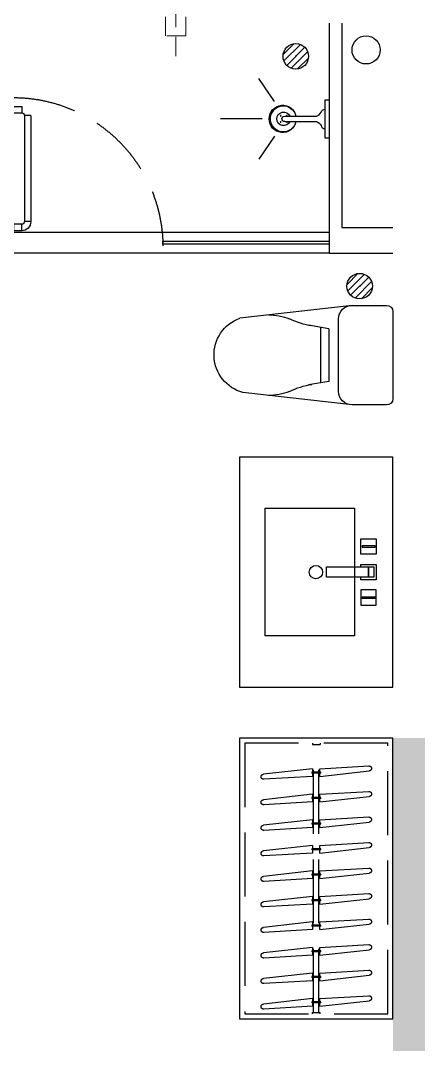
# Model space of a CAD drawing. Extents: x 2803505 to 5851001, y -1372902 to 24339.
# Drawn here: x 3836356 to 3837914, y -733023 to -729013 of the extents above; entities that cross this region are included whole.
import ezdxf

# ---------------------------------------------------------------- set-up
doc = ezdxf.new("R2010")
doc.units = 0
doc.header["$LTSCALE"] = 1000
doc.header["$MEASUREMENT"] = 0
for name, pattern in [('A户型$0$DASH', [0.35, 0.25, -0.1]), ('DASH', [0.35, 0.25, -0.1]), ('HIDDEN', [0.375, 0.25, -0.125])]:
    doc.linetypes.add(name, pattern=pattern)
doc.layers.get('0').update_dxf_attribs({"linetype": 'CONTINUOUS'})
for name, color, linetype in [('!!电气', 1, 'CONTINUOUS'), ('5fur', 175, 'CONTINUOUS'), ('IP-bath&kitchen-JOHNSON', 4, 'CONTINUOUS'), ('LVTRY', 252, 'CONTINUOUS'), ('P-bath&kitchen-JOHNSON', 4, 'CONTINUOUS'), ('VPIPE-中水', 122, 'CONTINUOUS'), ('保温', 6, 'CONTINUOUS')]:
    doc.layers.add(name, color=color, linetype=linetype)
doc.layers.add('平面-空调室内机', color=176, linetype='CONTINUOUS', lineweight=9)
doc.layers.add('平面-空调预留孔', color=252, linetype='CONTINUOUS', lineweight=15)

# ---------------------------------------------------------------- blocks, each defined once
blk = doc.blocks.new('rrrrrrrrrrrra')
at = {"color": 8}
for p, q in [((252.6, 483.7), (-87.4, 483.7)), ((-112.4, 458.7), (-112.4, 324.3)), ((277.6, 324.3), (277.6, 458.7)), ((-112.4, 324.3), (-63.7, -103.4)), ((277.6, 324.3), (227.5, -115.6)), ((-59.1, 271.1), (224.3, 271.1)), ((-20.6, 232.4), (-34.2, 153.6)), ((185.8, 232.4), (-20.6, 232.4)), ((185.8, 232.4), (199.4, 153.6)), ((191.3, 200.5), (-26.1, 200.5))]:
    blk.add_line(p, q, dxfattribs=at)
for centre, radius, start, end in [((-87.4, 458.7), 25, 90, 180), ((252.6, 458.7), 25, 0, 90), ((-59.1, 324.3), 53.3, 180, 270), ((224.3, 324.3), 53.3, 270, 0), ((-322.6, 209.8), 293.8, 333.5369, 351.4828), ((487.8, 209.8), 293.8, 188.5172, 206.4631), ((149, -3.2), 224.1, 158.5202, 180), ((16.2, -3.2), 224.1, 0, 21.4798), ((83.8, -63.6), 152.8, 195.0773, 340.1181)]:
    blk.add_arc(centre, radius, start, end, dxfattribs=at)
blk = doc.blocks.new('A$C1E0F638F')
for points in [[(499.7, 435.1), (499.7, 85.1), (0, 85.1), (0, 435.1)], [(269.9, 30), (229.9, 30), (229.9, 195), (269.9, 195)], [(119.9, 0), (179.9, 0), (179.9, 60), (119.9, 60)], [(146.9, 55), (152.9, 55), (152.9, 5), (146.9, 5)], [(379.9, 0), (319.9, 0), (319.9, 60), (379.9, 60)], [(352.9, 55), (346.9, 55), (346.9, 5), (352.9, 5)], [(229.9, 30), (269.9, 30), (269.9, 10), (229.9, 10)]]:
    blk.add_lwpolyline(points, close=True)
blk.add_lwpolyline([(269.9, 60), (279.9, 60), (279.9, 0), (219.9, 0), (219.9, 60), (229.9, 60)])
blk.add_circle((249.9, 236.3), 26)
blk = doc.blocks.new('$lvtry$00000171')
for p, q in [((-74.2, 10.6), (-10.6, 74.2)), ((-69.8, -27.4), (27.4, 69.8)), ((-53, -53), (53, 53)), ((-27.4, -69.8), (69.8, 27.4)), ((10.6, -74.2), (74.2, -10.6))]:
    blk.add_line(p, q)
blk.add_circle((0, 0), 75)
blk.add_point((0, 0))
blk = doc.blocks.new('A$C5DCB2F21')
at = {"layer": 'IP-bath&kitchen-JOHNSON', "color": 8}
for p, q in [((73.6, 0), (-73.6, 0)), ((-10.5, -173.5), (-10.5, -49.3)), ((10.6, -173.5), (10.6, -49.3)), ((-68.3, -213.2), (-157.7, -275)), ((68.2, -213.2), (157.6, -275)), ((-0.1, -261.4), (-0.1, -424.7))]:
    blk.add_line(p, q, dxfattribs=at)
blk.add_lwpolyline([(73.6, 0), (73.6, -15.8), (-73.6, -15.8), (-73.6, 0)], dxfattribs=at)
for points in [[(-26.3, -30.7, -0.364142), (-37.8, -15.8, -0.020495)], [(-10.5, -49.4, 0.214893), (-26.3, -30.7, 7.649644)], [(10.6, -49.3, -0.21439), (26.3, -30.7, -7.649644)], [(26.3, -30.7, 0.364142), (37.8, -15.8, 0.020495)]]:
    blk.add_lwpolyline(points, format="xyb", dxfattribs=at)
blk.add_arc((0, -173.5), 10.5, 180, 0, dxfattribs=at)
for centre, major_axis, ratio, start_param, end_param in [((0, -181.3), (53.6, 0), 0.987577, 1.76809, 7.656688), ((0, -178.8), (-51, 0), 0.990052, -1.36297, 4.504563), ((0, -177.8), (-26.8, 0), 0.994812, -1.167677, 4.309269), ((-12.4, -164.7), (0, 1.43), 0.85, -1.570796, 4.712389), ((-12.4, -189.2), (0, 1.43), 0.85, 4.712389, 10.995574), ((12.5, -164.7), (0, 1.43), 0.85, 4.712389, 10.995574), ((12.5, -189.2), (0, 1.43), 0.85, 4.712389, 10.995574)]:
    blk.add_ellipse(centre, major_axis=major_axis, ratio=ratio, start_param=start_param, end_param=end_param, dxfattribs=at)
blk = doc.blocks.new('GDGDRGDGRD')
blk.add_hatch(color=252).paths.add_polyline_path([(491782.3, 524769), (491781.2, 524771.8), (491772.9, 524768.4), (491774, 524765.6)])
at = {"color": 252}
for p, q in [((491771.2, 524768.2), (491783, 524773.1)), ((491781.6, 524772), (491783.3, 524772.7)), ((491771.9, 524767.9), (491772.4, 524768.2)), ((491772, 524751.9), (491774.2, 524751.4)), ((491774.2, 524751.4), (491772.1, 524751.5)), ((491782.8, 524759.9), (491772.3, 524759.9)), ((491772.4, 524768.2), (491773.7, 524764.9)), ((491782.8, 524761.2), (491772.4, 524761.2)), ((491772.6, 524759.9), (491772.6, 524740.3)), ((491773.7, 524764.9), (491783, 524768.8)), ((491777.6, 524770.8), (491777.6, 524731.7)), ((491783.2, 524752), (491781, 524751.5)), ((491781, 524751.5), (491783.1, 524751.5)), ((491781.6, 524772), (491783, 524768.8)), ((491782.6, 524759.9), (491782.6, 524738.5))]:
    blk.add_line(p, q, dxfattribs=at)
for centre, radius, start, end in [((491783.4, 524772), 1.17, 340.0401, 112.533), ((491783.5, 524772.2), 0.5, 340.7609, 112.533), ((491783.7, 524755), 13.5, 155.1524, 208.9779), ((491771.6, 524767.3), 1, 111.5266, 175.7652), ((491791.1, 524766.6), 20.5, 177.9915, 196.9003), ((491772.1, 524767.5), 0.5, 112.733, 178.0542), ((491791.1, 524766.7), 19.5, 177.4658, 196.2484), ((491786.2, 524755.4), 14.6, 161.8973, 193.7147), ((491772.3, 524748.7), 0.5, 208.9779, 24.2283), ((491781.4, 524752.8), 9.42, 188.0154, 204.2283), ((491782.7, 524748.6), 0.5, 155.4186, 330.1502), ((491771.6, 524753.7), 11.7, 335.4186, 349.5177), ((491806.6, 524764.1), 24, 160.7609, 187.0487), ((491771.3, 524755.4), 12.4, 343.9451, 21.3478), ((491771.5, 524755), 13.4, 330.1502, 25.0815), ((491803.9, 524764.6), 20.6, 160.0401, 190.8473)]:
    blk.add_arc(centre, radius, start, end, dxfattribs=at)
blk.add_open_spline([(491772.6, 524740.3), (491773.5, 524739.5), (491775.3, 524737.9), (491778.5, 524741.7), (491781, 524739.7), (491782.6, 524738.5)], degree=3, knots=[0, 0, 0, 0, 3.066329, 6.218313, 11.124135, 11.124135, 11.124135, 11.124135])
at = {"layer": 'IP-bath&kitchen-JOHNSON', "color": 252}
for p, q in [((490532.6, 524228.1), (491882.6, 524228.1)), ((490532.6, 524193.1), (491182.6, 524193.1)), ((490532.6, 524183.1), (491182.6, 524183.1)), ((491182.6, 524183.1), (491182.6, 524193.1)), ((491882.6, 524183.1), (491782.6, 524183.1)), ((491782.6, 524173.1), (491782.6, 524183.1)), ((491882.6, 524173.1), (491782.6, 524173.1)), ((490532.6, 524148.1), (491882.6, 524148.1))]:
    blk.add_line(p, q, dxfattribs=at)
for points in [[(490532.6, 525048.5), (490532.6, 524148.1), (490282.6, 524148.1)], [(490482.6, 525048.5), (490482.6, 524248.1), (490282.6, 524248.1)]]:
    blk.add_lwpolyline(points, dxfattribs=at)
at = {"layer": 'LVTRY', "color": 252}
blk.add_lwpolyline([(490882.6, 522448.5), (490282.6, 522448.5), (490282.6, 523348.5), (490882.6, 523348.5)], close=True, dxfattribs=at)
at = {"layer": 'P-bath&kitchen-JOHNSON', "color": 252}
for p, q in [((491772.5, 524735.5), (491778.8, 524735.5)), ((491772.5, 524705.5), (491772.5, 524735.5)), ((491775.4, 524735.5), (491777.7, 524733.2)), ((491775.4, 524716.5), (491775.4, 524735.5)), ((491777.7, 524718), (491777.7, 524733.2)), ((491778.8, 524735.5), (491780.5, 524733.8)), ((491778.8, 524733.2), (491778.8, 524735.5)), ((491780.5, 524733.2), (491780.5, 524733.8)), ((491794.2, 524735.5), (491797.1, 524735.5)), ((491794.2, 524735.5), (491794.2, 524705.5)), ((491797.1, 524735.5), (491799.4, 524733.2)), ((491797.1, 524735.5), (491797.1, 524718.1)), ((491799.4, 524707.9), (491799.4, 524733.2)), ((491735.2, 524722.6), (491735.2, 524697.2)), ((491766.9, 524722.6), (491735.2, 524722.6)), ((491766.9, 524697.2), (491735.2, 524697.2)), ((491772.5, 524705.5), (491778.8, 524705.5)), ((491775.4, 524724.6), (491775.4, 524705.5)), ((491775.4, 524705.5), (491777.7, 524707.8)), ((491777.7, 524718), (491777.7, 524707.8)), ((491778.8, 524707.8), (491778.8, 524705.5)), ((491778.8, 524705.5), (491780.5, 524707.3)), ((491780.5, 524707.8), (491780.5, 524707.3)), ((491788.8, 524722.6), (491843.5, 524722.6)), ((491788.8, 524697.2), (491843.5, 524697.2)), ((491794.2, 524705.5), (491797.1, 524705.5)), ((491797.1, 524705.5), (491797.1, 524723)), ((491797.1, 524705.5), (491799.4, 524707.9)), ((491820.4, 524697.2), (491820.4, 524722.6)), ((491699.5, 524686.9), (491699.5, 524271.2)), ((491699.5, 524686.9), (491724.8, 524686.9)), ((491724.8, 524686.9), (491724.8, 524271.2)), ((491699.5, 524271.2), (491724.8, 524271.2)), ((491735.2, 524235.5), (491735.2, 524260.8)), ((491735.2, 524260.8), (491766.9, 524260.8)), ((491769.2, 524263.1), (491766.9, 524260.8)), ((491766.9, 524260.8), (491766.9, 524235.5)), ((491769.2, 524263.1), (491769.2, 524233.2)), ((491772, 524263.1), (491769.2, 524263.1)), ((491772, 524263.1), (491772, 524233.2)), ((491783.6, 524263.1), (491786.4, 524263.1)), ((491783.6, 524233.2), (491783.6, 524263.1)), ((491786.4, 524233.2), (491786.4, 524263.1)), ((491786.4, 524263.1), (491788.2, 524261.4)), ((491788.2, 524234.9), (491788.2, 524261.4)), ((491735.2, 524235.5), (491766.9, 524235.5)), ((491769.2, 524233.2), (491766.9, 524235.5)), ((491772, 524233.2), (491769.2, 524233.2)), ((491783.6, 524233.2), (491786.4, 524233.2))]:
    blk.add_line(p, q, dxfattribs=at)
blk.add_lwpolyline([(491782.6, 524173.1), (491782.6, 524759.9), (491772.6, 524759.9), (491772.6, 524173.2)], close=True, dxfattribs=at)
at = {"layer": 'P-bath&kitchen-JOHNSON', "color": 252, "linetype": 'DASH'}
blk.add_arc((491768.7, 524170.7), 586.2, 89.7967, 179.3922, dxfattribs=at)
at = {"layer": 'P-bath&kitchen-JOHNSON', "color": 252}
blk.add_arc((491834.9, 524709.9), 15.3, 304.053, 55.9616, dxfattribs=at)
for centre, major_axis, start_param, end_param in [((491735.2, 524686.9), (0, 10.4), 0, 1.570796), ((491735.2, 524271.2), (0, 35.7), 1.570796, 3.141593), ((491735.2, 524271.2), (0, 10.4), 1.570796, 3.141593)]:
    blk.add_ellipse(centre, major_axis=major_axis, ratio=1, start_param=start_param, end_param=end_param, dxfattribs=at)
at = {"layer": 'IP-bath&kitchen-JOHNSON', "color": 252, "rotation": 90.008488524447}
blk.add_blockref('A$C5DCB2F21', (490532.6, 524673.5), dxfattribs=at)
at = {"layer": 'LVTRY', "color": 252, "xscale": -0.6666666667107826, "yscale": 0.6666666667107826}
for p in [(490662.6, 524918.5), (490412.6, 524018.5)]:
    blk.add_blockref('$lvtry$00000171', p, dxfattribs=at)
at = {"layer": 'LVTRY', "color": 252, "extrusion": (0, 0, -1), "xscale": -1, "zscale": -1, "rotation": 270}
blk.add_blockref('rrrrrrrrrrrra', (-490766.3, 523665.7), dxfattribs=at)
at = {"layer": 'LVTRY', "color": 252, "xscale": -1, "rotation": 270}
blk.add_blockref('A$C1E0F638F', (490347.5, 522648.8), dxfattribs=at)
blk = doc.blocks.new('dongkong')
at = {"layer": '平面-空调预留孔', "color": 8, "linetype": 'HIDDEN', "ltscale": 0.3}
for p, q in [((-603796, 210899.9), (-603796, 210431.5)), ((-603836, 210821), (-603836, 210510.8)), ((-603836, 210821), (-603756, 210821)), ((-603756, 210821), (-603756, 210510.8))]:
    blk.add_line(p, q, dxfattribs=at)
blk.add_lwpolyline([(-603756, 210510.8), (-603836, 210510.8)], dxfattribs=at)
blk = doc.blocks.new('A$C718F517F')
at = {"layer": '保温', "linetype": 'Continuous', "ltscale": 10}
h = blk.add_hatch(dxfattribs=at)
h.set_pattern_fill('HEX', color=251, scale=10, angle=90, style=0)
h.set_pattern_definition([(90, (-503782.455, -514000.21), (-16.49778, 1e-15), [9.525, -19.05]), (210, (-503782.455, -514000.21), (8.24889, -14.2874966), [9.525, -19.05]), (150, (-503782.455, -513990.684), (-8.24889, -14.2874966), [9.525, -19.05])])
h.paths.add_polyline_path([(0.1, 2048.3), (200.1, 2048.3), (200, 4900), (0, 4900)])
blk = doc.blocks.new('FGDGDGRDGRRD')
at = {"color": 252}
for p, q in [((419434.8, 366658.6), (419434.8, 367758.3)), ((419434.8, 367758.3), (420034.8, 367758.3)), ((419434.8, 366658.6), (419434.8, 367758.3)), ((419434.8, 367758.3), (420034.8, 367758.3)), ((420034.8, 367758.3), (420034.8, 366658.6)), ((420034.8, 367758.3), (420034.8, 366658.6)), ((420034.8, 366658.6), (419434.8, 366658.6)), ((420034.8, 366658.6), (419434.8, 366658.6)), ((420034.8, 366658.6), (420034.8, 366658.6)), ((420034.8, 366658.6), (420034.8, 366658.6))]:
    blk.add_line(p, q, dxfattribs=at)
at = {"layer": '5fur', "color": 252, "linetype": 'A户型$0$DASH'}
for p, q in [((419434.8, 366658.6), (419434.8, 367758.3)), ((419434.8, 367758.3), (420034.8, 367758.3)), ((419434.8, 366658.6), (419434.8, 367758.3)), ((419434.8, 367758.3), (420034.8, 367758.3)), ((419454.8, 366678.6), (419454.8, 367738.3)), ((419454.8, 367738.3), (420014.8, 367738.3)), ((419454.8, 366678.6), (419454.8, 367738.3)), ((419454.8, 367738.3), (420014.8, 367738.3)), ((419719.6, 367738.3), (419719.6, 367733.3)), ((419719.6, 367738.3), (419719.6, 367733.3)), ((419750.1, 367738.3), (419750.1, 367733.3)), ((419750.1, 367738.3), (419750.1, 367733.3)), ((420014.8, 367738.3), (420014.8, 366678.6)), ((420014.8, 367738.3), (420014.8, 366678.6)), ((420034.8, 367758.3), (420034.8, 366658.6)), ((420034.8, 367758.3), (420034.8, 366658.6)), ((419750.1, 367733.3), (419719.6, 367733.3)), ((419750.1, 367733.3), (419719.6, 367733.3)), ((419724.6, 366683.6), (419724.6, 367733.3)), ((419724.6, 366683.6), (419724.6, 367733.3)), ((419745.1, 366683.6), (419745.1, 367733.3)), ((419745.1, 366683.6), (419745.1, 367733.3)), ((419720.5, 367608.3), (419527.8, 367629.6)), ((419720.5, 367608.3), (419527.8, 367629.6)), ((419720.5, 367638.3), (419529.4, 367649.5)), ((419720.5, 367638.3), (419529.4, 367649.5)), ((419717.5, 367621.3), (419717.5, 367625.3)), ((419717.5, 367625.3), (419752.1, 367625.3)), ((419717.5, 367621.3), (419717.5, 367625.3)), ((419717.5, 367625.3), (419752.1, 367625.3)), ((419717.5, 367621.3), (419752.1, 367621.3)), ((419717.5, 367621.3), (419752.1, 367621.3)), ((419720.5, 367625.3), (419720.5, 367638.3)), ((419720.5, 367625.3), (419720.5, 367638.3)), ((419720.5, 367608.3), (419720.5, 367621.3)), ((419720.5, 367608.3), (419720.5, 367621.3)), ((419749.1, 367638.3), (419749.1, 367625.3)), ((419749.1, 367638.3), (419941.8, 367617)), ((419749.1, 367638.3), (419749.1, 367625.3)), ((419749.1, 367638.3), (419941.8, 367617)), ((419749.1, 367621.3), (419749.1, 367608.3)), ((419749.1, 367621.3), (419749.1, 367608.3)), ((419752.1, 367625.3), (419752.1, 367621.3)), ((419752.1, 367625.3), (419752.1, 367621.3)), ((419749.1, 367608.3), (419940.3, 367597.1)), ((419749.1, 367608.3), (419940.3, 367597.1)), ((419720.5, 367538.3), (419529.4, 367549.5)), ((419720.5, 367538.3), (419529.4, 367549.5)), ((419720.5, 367525.3), (419720.5, 367538.3)), ((419720.5, 367525.3), (419720.5, 367538.3)), ((419749.1, 367538.3), (419749.1, 367525.3)), ((419749.1, 367538.3), (419941.8, 367517)), ((419749.1, 367538.3), (419749.1, 367525.3)), ((419749.1, 367538.3), (419941.8, 367517)), ((419720.5, 367508.3), (419527.8, 367529.6)), ((419720.5, 367508.3), (419527.8, 367529.6)), ((419717.5, 367521.3), (419717.5, 367525.3)), ((419717.5, 367525.3), (419752.1, 367525.3)), ((419717.5, 367521.3), (419717.5, 367525.3)), ((419717.5, 367525.3), (419752.1, 367525.3)), ((419717.5, 367521.3), (419752.1, 367521.3)), ((419717.5, 367521.3), (419752.1, 367521.3)), ((419720.5, 367508.3), (419720.5, 367521.3)), ((419720.5, 367508.3), (419720.5, 367521.3)), ((419749.1, 367521.3), (419749.1, 367508.3)), ((419749.1, 367521.3), (419749.1, 367508.3)), ((419749.1, 367508.3), (419940.3, 367497.1)), ((419749.1, 367508.3), (419940.3, 367497.1)), ((419752.1, 367525.3), (419752.1, 367521.3)), ((419752.1, 367525.3), (419752.1, 367521.3)), ((419720.5, 367408.3), (419527.8, 367429.6)), ((419720.5, 367408.3), (419527.8, 367429.6)), ((419720.5, 367438.3), (419529.4, 367449.5)), ((419720.5, 367438.3), (419529.4, 367449.5)), ((419717.5, 367421.3), (419717.5, 367425.3)), ((419717.5, 367425.3), (419752.1, 367425.3)), ((419717.5, 367421.3), (419717.5, 367425.3)), ((419717.5, 367425.3), (419752.1, 367425.3)), ((419717.5, 367421.3), (419752.1, 367421.3)), ((419717.5, 367421.3), (419752.1, 367421.3)), ((419720.5, 367425.3), (419720.5, 367438.3)), ((419720.5, 367425.3), (419720.5, 367438.3)), ((419720.5, 367408.3), (419720.5, 367421.3)), ((419720.5, 367408.3), (419720.5, 367421.3)), ((419749.1, 367438.3), (419749.1, 367425.3)), ((419749.1, 367438.3), (419941.8, 367417)), ((419749.1, 367438.3), (419749.1, 367425.3)), ((419749.1, 367438.3), (419941.8, 367417)), ((419749.1, 367421.3), (419749.1, 367408.3)), ((419749.1, 367421.3), (419749.1, 367408.3)), ((419752.1, 367425.3), (419752.1, 367421.3)), ((419752.1, 367425.3), (419752.1, 367421.3)), ((419749.1, 367408.3), (419940.3, 367397.1)), ((419749.1, 367408.3), (419940.3, 367397.1)), ((419720.5, 367338.3), (419529.4, 367349.5)), ((419720.5, 367338.3), (419529.4, 367349.5)), ((419720.5, 367325.3), (419720.5, 367338.3)), ((419720.5, 367325.3), (419720.5, 367338.3)), ((419749.1, 367338.3), (419749.1, 367325.3)), ((419749.1, 367338.3), (419941.8, 367317)), ((419749.1, 367338.3), (419749.1, 367325.3)), ((419749.1, 367338.3), (419941.8, 367317)), ((419720.5, 367308.3), (419527.8, 367329.6)), ((419720.5, 367308.3), (419527.8, 367329.6)), ((419717.5, 367321.3), (419717.5, 367325.3)), ((419717.5, 367325.3), (419752.1, 367325.3)), ((419717.5, 367321.3), (419717.5, 367325.3)), ((419717.5, 367325.3), (419752.1, 367325.3)), ((419717.5, 367321.3), (419752.1, 367321.3)), ((419717.5, 367321.3), (419752.1, 367321.3)), ((419720.5, 367308.3), (419720.5, 367321.3)), ((419720.5, 367308.3), (419720.5, 367321.3)), ((419749.1, 367321.3), (419749.1, 367308.3)), ((419749.1, 367321.3), (419749.1, 367308.3)), ((419749.1, 367308.3), (419940.3, 367297.1)), ((419749.1, 367308.3), (419940.3, 367297.1)), ((419752.1, 367325.3), (419752.1, 367321.3)), ((419752.1, 367325.3), (419752.1, 367321.3)), ((419720.5, 367208.3), (419527.8, 367229.6)), ((419720.5, 367208.3), (419527.8, 367229.6)), ((419720.5, 367238.3), (419529.4, 367249.5)), ((419720.5, 367238.3), (419529.4, 367249.5)), ((419717.5, 367221.3), (419717.5, 367225.3)), ((419717.5, 367225.3), (419752.1, 367225.3)), ((419717.5, 367221.3), (419717.5, 367225.3)), ((419717.5, 367225.3), (419752.1, 367225.3)), ((419717.5, 367221.3), (419752.1, 367221.3)), ((419717.5, 367221.3), (419752.1, 367221.3)), ((419720.5, 367225.3), (419720.5, 367238.3)), ((419720.5, 367225.3), (419720.5, 367238.3)), ((419720.5, 367208.3), (419720.5, 367221.3)), ((419720.5, 367208.3), (419720.5, 367221.3)), ((419749.1, 367238.3), (419749.1, 367225.3)), ((419749.1, 367238.3), (419941.8, 367217)), ((419749.1, 367238.3), (419749.1, 367225.3)), ((419749.1, 367238.3), (419941.8, 367217)), ((419749.1, 367221.3), (419749.1, 367208.3)), ((419749.1, 367221.3), (419749.1, 367208.3)), ((419752.1, 367225.3), (419752.1, 367221.3)), ((419752.1, 367225.3), (419752.1, 367221.3)), ((419749.1, 367208.3), (419940.3, 367197.1)), ((419749.1, 367208.3), (419940.3, 367197.1)), ((419720.5, 367138.3), (419529.4, 367149.5)), ((419720.5, 367138.3), (419529.4, 367149.5)), ((419720.5, 367125.3), (419720.5, 367138.3)), ((419720.5, 367125.3), (419720.5, 367138.3)), ((419749.1, 367138.3), (419749.1, 367125.3)), ((419749.1, 367138.3), (419941.8, 367117)), ((419749.1, 367138.3), (419749.1, 367125.3)), ((419749.1, 367138.3), (419941.8, 367117)), ((419720.5, 367108.3), (419527.8, 367129.6)), ((419720.5, 367108.3), (419527.8, 367129.6)), ((419717.5, 367121.3), (419717.5, 367125.3)), ((419717.5, 367125.3), (419752.1, 367125.3)), ((419717.5, 367121.3), (419717.5, 367125.3)), ((419717.5, 367125.3), (419752.1, 367125.3)), ((419717.5, 367121.3), (419752.1, 367121.3)), ((419717.5, 367121.3), (419752.1, 367121.3)), ((419720.5, 367108.3), (419720.5, 367121.3)), ((419720.5, 367108.3), (419720.5, 367121.3)), ((419749.1, 367121.3), (419749.1, 367108.3)), ((419749.1, 367121.3), (419749.1, 367108.3)), ((419749.1, 367108.3), (419940.3, 367097.1)), ((419749.1, 367108.3), (419940.3, 367097.1)), ((419752.1, 367125.3), (419752.1, 367121.3)), ((419752.1, 367125.3), (419752.1, 367121.3)), ((419720.5, 367008.3), (419527.8, 367029.6)), ((419720.5, 367008.3), (419527.8, 367029.6)), ((419720.5, 367038.3), (419529.4, 367049.5)), ((419720.5, 367038.3), (419529.4, 367049.5)), ((419717.5, 367021.3), (419717.5, 367025.3)), ((419717.5, 367025.3), (419752.1, 367025.3)), ((419717.5, 367021.3), (419717.5, 367025.3)), ((419717.5, 367025.3), (419752.1, 367025.3)), ((419717.5, 367021.3), (419752.1, 367021.3)), ((419717.5, 367021.3), (419752.1, 367021.3)), ((419720.5, 367025.3), (419720.5, 367038.3)), ((419720.5, 367025.3), (419720.5, 367038.3)), ((419720.5, 367008.3), (419720.5, 367021.3)), ((419720.5, 367008.3), (419720.5, 367021.3)), ((419749.1, 367038.3), (419749.1, 367025.3)), ((419749.1, 367038.3), (419941.8, 367017)), ((419749.1, 367038.3), (419749.1, 367025.3)), ((419749.1, 367038.3), (419941.8, 367017)), ((419749.1, 367021.3), (419749.1, 367008.3)), ((419749.1, 367021.3), (419749.1, 367008.3)), ((419752.1, 367025.3), (419752.1, 367021.3)), ((419752.1, 367025.3), (419752.1, 367021.3)), ((419749.1, 367008.3), (419940.3, 366997.1)), ((419749.1, 367008.3), (419940.3, 366997.1)), ((419720.5, 366938.3), (419529.4, 366949.5)), ((419720.5, 366938.3), (419529.4, 366949.5)), ((419720.5, 366925.3), (419720.5, 366938.3)), ((419720.5, 366925.3), (419720.5, 366938.3)), ((419749.1, 366938.3), (419749.1, 366925.3)), ((419749.1, 366938.3), (419941.8, 366917)), ((419749.1, 366938.3), (419749.1, 366925.3)), ((419749.1, 366938.3), (419941.8, 366917)), ((419720.5, 366908.3), (419527.8, 366929.6)), ((419720.5, 366908.3), (419527.8, 366929.6)), ((419717.5, 366921.3), (419717.5, 366925.3)), ((419717.5, 366925.3), (419752.1, 366925.3)), ((419717.5, 366921.3), (419717.5, 366925.3)), ((419717.5, 366925.3), (419752.1, 366925.3)), ((419717.5, 366921.3), (419752.1, 366921.3)), ((419717.5, 366921.3), (419752.1, 366921.3)), ((419720.5, 366908.3), (419720.5, 366921.3)), ((419720.5, 366908.3), (419720.5, 366921.3)), ((419749.1, 366921.3), (419749.1, 366908.3)), ((419749.1, 366921.3), (419749.1, 366908.3)), ((419749.1, 366908.3), (419940.3, 366897.1)), ((419749.1, 366908.3), (419940.3, 366897.1)), ((419752.1, 366925.3), (419752.1, 366921.3)), ((419752.1, 366925.3), (419752.1, 366921.3)), ((419720.5, 366808.3), (419527.8, 366829.6)), ((419720.5, 366808.3), (419527.8, 366829.6)), ((419720.5, 366838.3), (419529.4, 366849.5)), ((419720.5, 366838.3), (419529.4, 366849.5)), ((419717.5, 366821.3), (419717.5, 366825.3)), ((419717.5, 366825.3), (419752.1, 366825.3)), ((419717.5, 366821.3), (419717.5, 366825.3)), ((419717.5, 366825.3), (419752.1, 366825.3)), ((419717.5, 366821.3), (419752.1, 366821.3)), ((419717.5, 366821.3), (419752.1, 366821.3)), ((419720.5, 366825.3), (419720.5, 366838.3)), ((419720.5, 366825.3), (419720.5, 366838.3)), ((419720.5, 366808.3), (419720.5, 366821.3)), ((419720.5, 366808.3), (419720.5, 366821.3)), ((419749.1, 366838.3), (419749.1, 366825.3)), ((419749.1, 366838.3), (419941.8, 366817)), ((419749.1, 366838.3), (419749.1, 366825.3)), ((419749.1, 366838.3), (419941.8, 366817)), ((419749.1, 366821.3), (419749.1, 366808.3)), ((419749.1, 366821.3), (419749.1, 366808.3)), ((419752.1, 366825.3), (419752.1, 366821.3)), ((419752.1, 366825.3), (419752.1, 366821.3)), ((419749.1, 366808.3), (419940.3, 366797.1)), ((419749.1, 366808.3), (419940.3, 366797.1)), ((419720.5, 366738.3), (419529.4, 366749.5)), ((419720.5, 366738.3), (419529.4, 366749.5)), ((419720.5, 366725.3), (419720.5, 366738.3)), ((419720.5, 366725.3), (419720.5, 366738.3)), ((419749.1, 366738.3), (419749.1, 366725.3)), ((419749.1, 366738.3), (419941.8, 366717)), ((419749.1, 366738.3), (419749.1, 366725.3)), ((419749.1, 366738.3), (419941.8, 366717)), ((419720.5, 366708.3), (419527.8, 366729.6)), ((419720.5, 366708.3), (419527.8, 366729.6)), ((419717.5, 366721.3), (419717.5, 366725.3)), ((419717.5, 366725.3), (419752.1, 366725.3)), ((419717.5, 366721.3), (419717.5, 366725.3)), ((419717.5, 366725.3), (419752.1, 366725.3)), ((419717.5, 366721.3), (419752.1, 366721.3)), ((419717.5, 366721.3), (419752.1, 366721.3)), ((419720.5, 366708.3), (419720.5, 366721.3)), ((419720.5, 366708.3), (419720.5, 366721.3)), ((419749.1, 366721.3), (419749.1, 366708.3)), ((419749.1, 366721.3), (419749.1, 366708.3)), ((419749.1, 366708.3), (419940.3, 366697.1)), ((419749.1, 366708.3), (419940.3, 366697.1)), ((419752.1, 366725.3), (419752.1, 366721.3)), ((419752.1, 366725.3), (419752.1, 366721.3)), ((420034.8, 366658.6), (419434.8, 366658.6)), ((420034.8, 366658.6), (419434.8, 366658.6)), ((420014.8, 366678.6), (419454.8, 366678.6)), ((420014.8, 366678.6), (419454.8, 366678.6)), ((419719.6, 366678.6), (419719.6, 366683.6)), ((419719.6, 366678.6), (419719.6, 366683.6)), ((419750.1, 366683.6), (419719.6, 366683.6)), ((419750.1, 366683.6), (419719.6, 366683.6)), ((419750.1, 366678.6), (419750.1, 366683.6)), ((419750.1, 366678.6), (419750.1, 366683.6))]:
    blk.add_line(p, q, dxfattribs=at)
for centre, start, end in [((419528.8, 367639.5), 86.9606, 264.2894), ((419528.8, 367639.5), 86.9606, 264.2894), ((419940.8, 367607), 266.9606, 84.2894), ((419940.8, 367607), 266.9606, 84.2894), ((419528.8, 367539.5), 86.9606, 264.2894), ((419528.8, 367539.5), 86.9606, 264.2894), ((419940.8, 367507), 266.9606, 84.2894), ((419940.8, 367507), 266.9606, 84.2894), ((419528.8, 367439.5), 86.9606, 264.2894), ((419528.8, 367439.5), 86.9606, 264.2894), ((419940.8, 367407), 266.9606, 84.2894), ((419940.8, 367407), 266.9606, 84.2894), ((419528.8, 367339.5), 86.9606, 264.2894), ((419528.8, 367339.5), 86.9606, 264.2894), ((419940.8, 367307), 266.9606, 84.2894), ((419940.8, 367307), 266.9606, 84.2894), ((419528.8, 367239.5), 86.9606, 264.2894), ((419528.8, 367239.5), 86.9606, 264.2894), ((419940.8, 367207), 266.9606, 84.2894), ((419940.8, 367207), 266.9606, 84.2894), ((419528.8, 367139.5), 86.9606, 264.2894), ((419528.8, 367139.5), 86.9606, 264.2894), ((419940.8, 367107), 266.9606, 84.2894), ((419940.8, 367107), 266.9606, 84.2894), ((419528.8, 367039.5), 86.9606, 264.2894), ((419528.8, 367039.5), 86.9606, 264.2894), ((419940.8, 367007), 266.9606, 84.2894), ((419940.8, 367007), 266.9606, 84.2894), ((419528.8, 366939.5), 86.9606, 264.2894), ((419528.8, 366939.5), 86.9606, 264.2894), ((419940.8, 366907), 266.9606, 84.2894), ((419940.8, 366907), 266.9606, 84.2894), ((419528.8, 366839.5), 86.9606, 264.2894), ((419528.8, 366839.5), 86.9606, 264.2894), ((419940.8, 366807), 266.9606, 84.2894), ((419940.8, 366807), 266.9606, 84.2894), ((419528.8, 366739.5), 86.9606, 264.2894), ((419528.8, 366739.5), 86.9606, 264.2894), ((419940.8, 366707), 266.9606, 84.2894), ((419940.8, 366707), 266.9606, 84.2894)]:
    blk.add_arc(centre, 10, start, end, dxfattribs=at)
blk = doc.blocks.new('A$C1C403CBE')
at = {"layer": 'VPIPE-中水', "color": 252, "linetype": 'Continuous'}
blk.add_circle((24794.8, 8895), 55, dxfattribs=at)
at = {"xscale": -1}
blk.add_blockref('FGDGDGRDGRRD', (444334.8, -361558.3), dxfattribs=at)
at = {"color": 252, "xscale": -1}
blk.add_blockref('GDGDRGDGRD', (515182.4, -516048.5), dxfattribs=at)
at = {"color": 252}
blk.add_blockref('A$C718F517F', (24900, 1300), dxfattribs=at)
at = {"layer": '平面-空调室内机', "color": 252, "ltscale": 0.3, "rotation": 180}
blk.add_blockref('dongkong', (-579746, 219771), dxfattribs=at)

msp = doc.modelspace()

# ---------------------------------------------------------------- block references
at = {"layer": '!!电气'}
msp.add_blockref('A$C1C403CBE', (3812913.6, -738022.9), dxfattribs=at)

doc.saveas('drawing.dxf')
